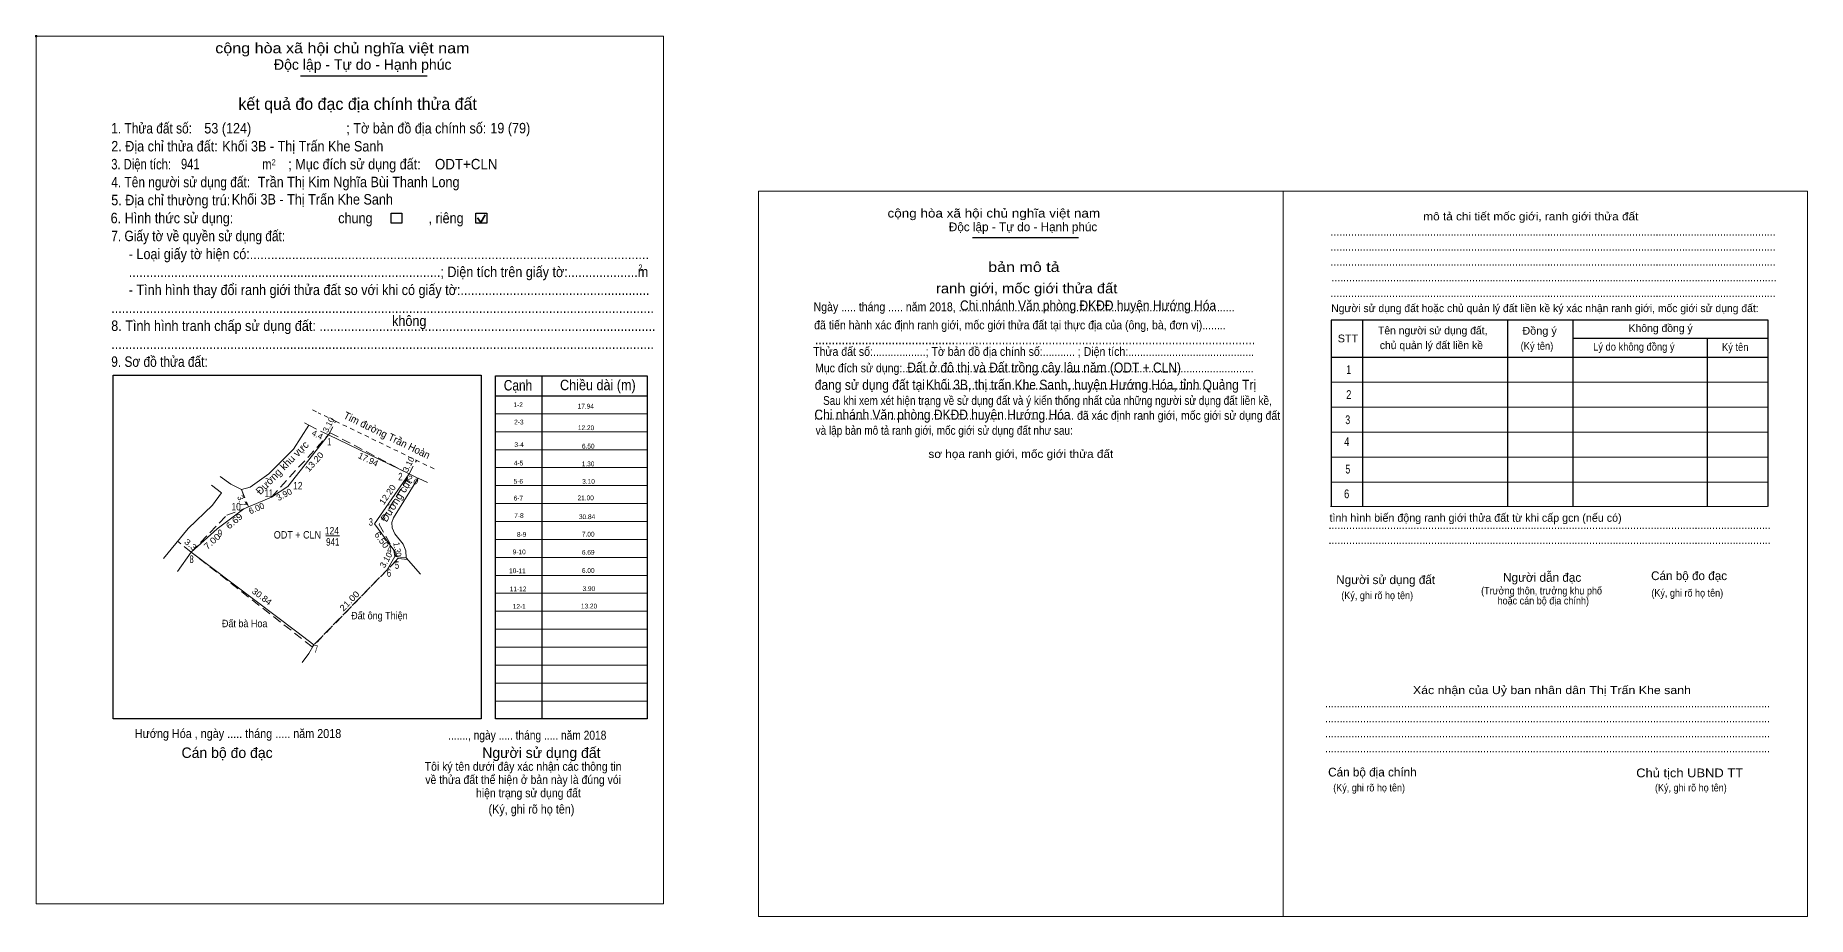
# Model space of a CAD drawing. Header units: metres. Extents: x 551107 to 552438, y 1839251 to 1839432.
# Drawn here: x 552082.5 to 552437.9, y 1839255.4 to 1839432.1 of the extents above; entities that cross this region are included whole.
import ezdxf
from ezdxf.enums import TextEntityAlignment as Align

# ---------------------------------------------------------------- set-up
doc = ezdxf.new("R2010")
doc.units = ezdxf.units.M
doc.header["$LTSCALE"] = 0.6
doc.header["$PDMODE"] = 32
doc.header["$PDSIZE"] = 0.3
for name, pattern in [('DOTTED', [1.5, 0.3, -1.2]), ('MEDIUM_DASHED', [4.5, 3, -1.5]), ('SHORT_DASHED', [2.7, 1.5, -1.2])]:
    doc.linetypes.add(name, pattern=pattern)
for name, color, linetype, lineweight in [('1', 7, 'DOTTED', 13), ('10', 7, 'Continuous', 13), ('6', 7, 'Continuous', 13), ('7', 7, 'Continuous', 13)]:
    doc.layers.add(name, color=color, linetype=linetype, lineweight=lineweight)
doc.layers.add('25', color=7, linetype='Continuous')
doc.layers.add('30', color=7, linetype='Continuous')

msp = doc.modelspace()

# ---------------------------------------------------------------- linework, layer by layer
at = {"layer": '10', "linetype": 'SHORT_DASHED'}
for p, q in [((552138.08, 1839357.08), (552139.18, 1839356.49)), ((552142.64, 1839354.81), (552139.18, 1839356.49)), ((552162.44, 1839345.21), (552142.64, 1839354.81))]:
    msp.add_line(p, q, dxfattribs=at)
at = {"layer": '10'}
for p, q in [((552136.47, 1839354.44), (552137.34, 1839353.97)), ((552157.42, 1839344.2), (552141.28, 1839352.02)), ((552117.81, 1839341.93), (552119.82, 1839340.39)), ((552121.65, 1839342.18), (552119.55, 1839343.68)), ((552129.86, 1839344.77), (552129.32, 1839344.22)), ((552159.24, 1839343.36), (552161.08, 1839342.46)), ((552124.27, 1839337.24), (552129.8, 1839339.57)), ((552140.72, 1839331.8), (552143.45, 1839331.8)), ((552113.72, 1839328.53), (552110.96, 1839324.66)), ((552154.54, 1839327.66), (552152.99, 1839324.98)), ((552154.54, 1839327.66), (552156.84, 1839327.36)), ((552156.84, 1839327.36), (552159.74, 1839324.09)), ((552137.3, 1839308.21), (552138.33, 1839309.94)), ((552135.96, 1839306.39), (552137.3, 1839308.21))]:
    msp.add_line(p, q, dxfattribs=at)
at = {"layer": '10', "linetype": 'MEDIUM_DASHED'}
for p, q in [((552141.28, 1839352.02), (552137.34, 1839353.97)), ((552141.28, 1839352.02), (552142.69, 1839354.79)), ((552129.8, 1839339.57), (552141.61, 1839352.45)), ((552141.61, 1839352.45), (552157.42, 1839344.2)), ((552157.42, 1839344.2), (552158.88, 1839346.93)), ((552157.42, 1839344.2), (552159.24, 1839343.36)), ((552123.78, 1839341.11), (552124.93, 1839338.01)), ((552123.78, 1839341.11), (552125.21, 1839337.63)), ((552113.72, 1839328.53), (552120.87, 1839335.92)), ((552113.72, 1839328.53), (552120.87, 1839335.92)), ((552113.72, 1839328.53), (552111, 1839330.72)), ((552154.8, 1839326.81), (552138.33, 1839309.94)), ((552157.11, 1839327.08), (552155.26, 1839327.29))]:
    msp.add_line(p, q, dxfattribs=at)
at = {"layer": '10'}
for points in [[(552137.34, 1839353.97), (552134.23, 1839349.2), (552129.86, 1839344.77)], [(552129.8, 1839339.57), (552133.07, 1839341.69), (552141.28, 1839352.02)], [(552121.65, 1839342.18), (552123.78, 1839341.11), (552125.57, 1839341.57), (552129.32, 1839344.22)], [(552157.42, 1839344.2), (552150.48, 1839334.17), (552154.34, 1839328.94), (552154.54, 1839327.66)], [(552156.84, 1839327.36), (552156.74, 1839328.8), (552156.25, 1839330.11), (552154.57, 1839332.21), (552154.04, 1839333.37), (552153.94, 1839334.45), (552154.26, 1839335.41), (552158.79, 1839342.61), (552159.24, 1839343.36)], [(552108.14, 1839327.26), (552113.11, 1839333.26), (552118.02, 1839337.93), (552119.82, 1839340.39)], [(552113.72, 1839328.53), (552118.93, 1839333.21), (552124.27, 1839337.24)], [(552113.72, 1839328.53), (552134.9, 1839312.53), (552138.33, 1839309.94)]]:
    msp.add_lwpolyline(points, dxfattribs=at)
at = {"layer": '10', "linetype": 'MEDIUM_DASHED'}
for points in [[(552157.15, 1839343.48), (552151.41, 1839334.09), (552155.26, 1839327.29)], [(552113.72, 1839328.53), (552120.87, 1839335.92), (552124.27, 1839337.24)], [(552155.26, 1839327.29), (552138, 1839309.52), (552113.72, 1839328.53)]]:
    msp.add_lwpolyline(points, dxfattribs=at)
at = {"layer": '7', "lineweight": 25}
for p, q in [((552135.63, 1839424.01), (552161.07, 1839424.01)), ((552270.42, 1839391.62), (552291.69, 1839391.62)), ((552348.64, 1839375.07), (552348.64, 1839337.71)), ((552377.66, 1839374.92), (552377.66, 1839337.71)), ((552390.76, 1839374.92), (552390.76, 1839337.71)), ((552390.76, 1839371.45), (552429.99, 1839371.45)), ((552417.7, 1839371.45), (552417.7, 1839337.71)), ((552342.34, 1839367.64), (552429.99, 1839367.64)), ((552184.05, 1839363.89), (552184.05, 1839295.07)), ((552174.75, 1839359.87), (552205.17, 1839359.87))]:
    msp.add_line(p, q, dxfattribs=at)
at = {"layer": '7', "lineweight": 35}
for p, q in [((552171.11, 1839395.57), (552171.83, 1839394.64)), ((552171.83, 1839394.64), (552172.7, 1839396.2))]:
    msp.add_line(p, q, dxfattribs=at)
at = {"layer": '7'}
for p, q in [((552342.34, 1839362.63), (552429.99, 1839362.63)), ((552174.75, 1839356.27), (552205.17, 1839356.27)), ((552342.34, 1839357.61), (552429.99, 1839357.61)), ((552174.75, 1839352.67), (552205.17, 1839352.67)), ((552342.34, 1839352.59), (552429.99, 1839352.59)), ((552174.75, 1839349.07), (552205.17, 1839349.07)), ((552174.75, 1839345.47), (552205.17, 1839345.47)), ((552342.34, 1839347.57), (552429.99, 1839347.57)), ((552174.75, 1839341.87), (552205.17, 1839341.87)), ((552342.34, 1839342.56), (552429.99, 1839342.56)), ((552174.75, 1839338.27), (552205.17, 1839338.27)), ((552342.19, 1839337.71), (552429.84, 1839337.71)), ((552174.75, 1839334.67), (552205.17, 1839334.67)), ((552174.75, 1839331.07), (552205.17, 1839331.07)), ((552174.75, 1839327.47), (552205.17, 1839327.47)), ((552174.75, 1839323.87), (552205.17, 1839323.87)), ((552174.75, 1839320.27), (552205.17, 1839320.27)), ((552174.75, 1839316.67), (552205.17, 1839316.67)), ((552174.75, 1839313.07), (552205.17, 1839313.07)), ((552174.75, 1839309.47), (552205.17, 1839309.47)), ((552174.75, 1839305.87), (552205.17, 1839305.87)), ((552174.75, 1839302.27), (552205.17, 1839302.27)), ((552174.75, 1839298.67), (552205.17, 1839298.67))]:
    msp.add_line(p, q, dxfattribs=at)
for points in [[(552082.64, 1839431.99), (552208.44, 1839431.99), (552208.44, 1839257.99), (552082.64, 1839257.99)], [(552227.49, 1839400.94), (552332.67, 1839400.94), (552332.67, 1839255.46), (552227.49, 1839255.46)], [(552332.67, 1839400.94), (552437.86, 1839400.94), (552437.86, 1839255.45), (552332.67, 1839255.45)], [(552332.68, 1839400.94), (552437.86, 1839400.94), (552437.86, 1839255.45), (552332.68, 1839255.45)]]:
    msp.add_lwpolyline(points, close=True, dxfattribs=at)
at = {"layer": '7', "lineweight": 25}
for points in [[(552153.83, 1839396.5), (552155.99, 1839396.5), (552155.99, 1839394.49), (552153.83, 1839394.49)], [(552170.83, 1839396.5), (552172.99, 1839396.5), (552172.99, 1839394.49), (552170.83, 1839394.49)], [(552098.07, 1839364.01), (552171.87, 1839364.01), (552171.87, 1839295.07), (552098.07, 1839295.07)], [(552174.75, 1839363.89), (552205.17, 1839363.89), (552205.17, 1839295.07), (552174.75, 1839295.07)]]:
    msp.add_lwpolyline(points, close=True, dxfattribs=at)
msp.add_lwpolyline([(552429.99, 1839337.71), (552429.99, 1839375.07), (552342.34, 1839375.07), (552342.34, 1839337.71)], dxfattribs=at)
at = {"layer": '7'}
msp.add_point((552082.64, 1839431.99), dxfattribs=at)

# ---------------------------------------------------------------- texts
at = {"layer": '1', "width": 0.9}
msp.add_text('Hướng Hóa , ngày ..... tháng ..... năm 2018', height=1.8, dxfattribs=at).set_placement((552102.41, 1839291.25))
at = {"layer": '10'}
for s, height, rotation, width, p in [('Tim đường Trần Hoàn', 1.5, 334.134, 0.95, (552152.6528, 1839351.2977)), ('13.20', 1.25, 47.916, 1.1, (552138.8749, 1839346.2161)), ('12.20', 1.25, 55.32, 1.05, (552153.5996, 1839339.7194)), ('6.69', 1.25, 40.958, 1.15, (552122.7703, 1839334.2675)), ('7.00', 1.25, 41.932, 1.15, (552118.3423, 1839330.2236)), ('6.50', 1.25, 306.429, 1.1, (552151.4199, 1839330.5961)), ('3.3', 1.2, 321.161, 1.15, (552113.2137, 1839329.5694)), ('1.30', 1.25, 278.881, 0.9, (552154.4718, 1839328.9765)), ('30.84', 1.25, 322.932, 1.05, (552127.5233, 1839319.1126)), ('21.00', 1.25, 45.733, 1.15, (552145.91, 1839318.2838))]:
    msp.add_text(s, height=height, rotation=rotation, dxfattribs=dict(at, width=width)).set_placement(p, align=Align.CENTER)
for s, height, rotation, p in [('4.4', 1.2, 333.668, (552138.7639, 1839351.5438)), ('3.10', 1.199, 63.023, (552141.8023, 1839353.778)), ('Đường khu vực', 1.5, 45.391, (552132.5034, 1839344.9083)), ('17.94', 1.25, 334.149, (552148.9575, 1839346.5458)), ('3.10', 1.199, 63.023, (552157.8523, 1839345.868)), ('Đường cụt', 1.5, 57.823, (552155.4347, 1839338.4856)), ('2.0', 1.2, 333.668, (552157.9139, 1839342.4538)), ('3.7', 1.2, 292.339, (552123.3287, 1839338.578)), ('6.00', 1.25, 23.47, (552127.0661, 1839336.7369)), ('3.90', 1.25, 28.304, (552132.6637, 1839339.5159)), ('3.10', 1.25, 59.957, (552153.3261, 1839326.6421))]:
    msp.add_text(s, height=height, rotation=rotation, dxfattribs=at).set_placement(p, align=Align.CENTER)
for s, width, p in [('1', 0.65, (552141.405, 1839349.93)), ('12', 0.85, (552135.105, 1839341.11)), ('2', 0.8, (552155.675, 1839342.92)), ('10', 0.85, (552122.73, 1839336.9)), ('11', 0.75, (552129.305, 1839339.63)), ('3', 0.75, (552149.75, 1839333.83)), ('9', 0.8, (552119.47, 1839331.55)), ('ODT + CLN ', 0.9, (552135.28, 1839331.25)), ('124', 0.85, (552141.945, 1839332.08)), ('941', 0.8, (552142.11, 1839329.83)), ('8', 0.75, (552113.805, 1839326.36)), ('4', 0.8, (552153.46, 1839328.34)), ('6', 0.8, (552153.385, 1839323.59)), ('5', 0.75, (552155.01, 1839325.17)), ('Đất bà Hoa', 0.9, (552124.445, 1839313.47)), ('Đất ông Thiện', 0.9, (552151.465, 1839315.05)), ('7', 0.75, (552138.775, 1839308.36))]:
    msp.add_text(s, height=1.5, dxfattribs=dict(at, width=width)).set_placement(p, align=Align.CENTER)
at = {"layer": '25', "width": 0.9}
for s, p in [('Chi nhánh Văn phòng ĐKĐĐ huyện Hướng Hóa', (552267.9, 1839377)), ('Đất ở đô thị và Đất trồng cây lâu năm (ODT + CLN)', (552257.32, 1839364.54)), ('Chi nhánh Văn phòng ĐKĐĐ huyện Hướng Hóa', (552238.7, 1839355.1))]:
    msp.add_text(s, height=2, dxfattribs=at).set_placement(p)
at = {"layer": '30'}
for s, height, width, p in [('1-2', 0.9599, 0.85, (552180.24, 1839357.61)), ('17.94', 0.96, 0.85, (552194.49, 1839357.31)), ('2-3', 0.9599, 0.85, (552180.38, 1839354.13)), ('12.20', 0.96, 0.85, (552194.54, 1839352.99)), ('3-4', 0.9599, 0.9, (552180.43, 1839349.61)), ('6.50', 0.96, 0.85, (552194.62, 1839349.3)), ('4-5', 0.9599, 0.85, (552180.31, 1839345.91)), ('1.30', 0.96, 0.85, (552194.58, 1839345.75)), ('5-6', 0.96, 0.85, (552180.27, 1839342.25)), ('3.10', 0.96, 0.85, (552194.67, 1839342.23)), ('6-7', 0.96, 0.85, (552180.27, 1839338.88)), ('21.00', 0.96, 0.85, (552194.47, 1839338.93)), ('7-8', 0.96, 0.85, (552180.4, 1839335.38)), ('30.84', 0.96, 0.85, (552194.74, 1839335.15)), ('8-9', 0.96, 0.85, (552180.94, 1839331.6)), ('7.00', 0.96, 0.85, (552194.61, 1839331.65)), ('9-10', 0.96, 0.85, (552180.81, 1839328.09)), ('6.69', 0.96, 0.85, (552194.61, 1839328.01)), ('10-11', 0.96, 0.85, (552180.81, 1839324.31)), ('6.00', 0.96, 0.85, (552194.61, 1839324.37)), ('11-12', 0.96, 0.85, (552180.95, 1839320.67)), ('3.90', 0.96, 0.85, (552194.74, 1839320.73)), ('12-1', 0.96, 0.85, (552180.82, 1839317.16)), ('13.20', 0.96, 0.85, (552195.14, 1839317.23))]:
    msp.add_text(s, height=height, dxfattribs=dict(at, width=width)).set_placement(p, align=Align.RIGHT)
at = {"layer": '6'}
for s, width, p in [('ODT+CLN', 0.95, (552162.61, 1839405.28)), ('Trần Thị Kim Nghĩa Bùi Thanh Long', 0.9, (552127.07, 1839401.71))]:
    msp.add_text(s, height=2.1, dxfattribs=dict(at, width=width)).set_placement(p)
at = {"layer": '7'}
for s, height, width, p in [('cộng hòa xã hội chủ nghĩa việt nam', 2.1, 1.15, (552118.55, 1839428.56)), ('1. Thửa đất số:', 2.1, 0.85, (552097.69, 1839412.48)), ('53 (124)', 2.1, 0.9, (552116.35, 1839412.48)), ('; Tờ bản đồ địa chính số:', 2.1, 0.9, (552144.83, 1839412.48)), ('19 (79)', 2.1, 0.9, (552173.71, 1839412.51)), ('2. Địa chỉ thửa đất:', 2.1, 0.9, (552097.69, 1839408.88)), ('Khối 3B - Thị Trấn Khe Sanh', 2.1, 0.9, (552119.95, 1839408.88)), ('3. Diện tích:', 2.1, 0.8, (552097.69, 1839405.28)), ('941', 2.1, 0.8, (552111.67, 1839405.31)), ('m', 2.1, 0.8, (552127.97, 1839405.28)), ('2', 1.2, 0.8, (552129.85, 1839406.12)), ('; Mục đích sử dụng đất:', 2.1, 0.9, (552133.19, 1839405.28)), ('4. Tên người sử dụng đất:', 2.1, 0.85, (552097.69, 1839401.68)), ('5. Địa chỉ thường trú:', 2.1, 0.9, (552097.69, 1839398.08)), ('Khối 3B - Thị Trấn Khe Sanh', 2.1, 0.9, (552121.86, 1839398.23)), ('6. Hình thức sử dụng:', 2.1, 0.9, (552097.57, 1839394.48)), ('chung                , riêng', 2.1, 0.9, (552143.21, 1839394.48)), ('cộng hòa xã hội chủ nghĩa việt nam', 1.756, 1.15, (552253.36, 1839395.62)), ('7. Giấy tờ về quyền sử dụng đất:', 2.1, 0.85, (552097.69, 1839390.88)), ('........................................................................................................................................................', 1.756, 0.9, (552342.2, 1839391.96)), ('     - Loại giấy tờ hiện có:..................................................................................................................', 2.1, 0.9, (552097.69, 1839387.28)), ('........................................................................................................................................................', 1.756, 0.9, (552342.2, 1839388.96)), ('     .........................................................................................; Diện tích trên giấy tờ:....................m', 2.1, 0.9, (552097.69, 1839383.68)), ('2', 1.2, 0.8, (552203.41, 1839385)), ('........................................................................................................................................................', 1.756, 0.9, (552342.2, 1839385.94)), ('     - Tình hình thay đổi ranh giới thửa đất so với khi có giấy tờ:......................................................', 2.1, 0.9, (552097.69, 1839380.08)), ('........................................................................................................................................................', 1.756, 0.9, (552342.39, 1839382.82)), ('Ngày ..... tháng ..... năm 2018, ..............................................................................................', 1.76, 0.9, (552238.54, 1839376.84)), ('........................................................................................................................................................', 1.756, 0.9, (552342.2, 1839379.7)), ('8. Tình hình tranh chấp sử dụng đất: ................................................................................................', 2.1, 0.9, (552097.69, 1839372.88)), ('...........................................................................................................................................................', 2.1, 0.9, (552097.69, 1839376.48)), ('không', 2.1, 0.9, (552154.01, 1839373.87)), (' đã tiến hành xác định ranh giới, mốc giới thửa đất tại thực địa của (ông, bà, đơn vị)........', 1.756, 0.9, (552238.06, 1839373.2)), ('Đồng ý', 1.555, 1.05, (552380.66, 1839372.14)), ('....................................................................................................................................', 2, 0.9, (552238.82, 1839370.2)), ('STT', 1.555, 1.05, (552343.64, 1839370.6)), ('(Ký tên)', 1.555, 0.9, (552380.32, 1839369.1)), ('Lý do không đồng ý', 1.555, 0.9, (552394.86, 1839368.94)), ('Ký tên', 1.555, 0.9, (552420.7, 1839368.88)), ('9. Sơ đồ thửa đất:', 2.1, 0.85, (552097.69, 1839365.68)), ('...........................................................................................................................................................', 2.1, 0.9, (552097.69, 1839369.28)), ('Thửa đất số:..................; Tờ bản đồ địa chính số:........... ; Diện tích:...........................................', 1.756, 0.9, (552238.45, 1839367.88)), ('Cạnh', 2.1, 0.85, (552176.41, 1839360.94)), ('Chiều dài (m)', 2.1, 0.9, (552187.69, 1839361)), ('đang sử dụng đất tại ......................................................................................', 2, 0.9, (552238.78, 1839361.08)), ('Mục đích sử dụng:........................................................................................................................', 1.756, 0.9, (552238.82, 1839364.58)), ('Khối 3B, thị trấn Khe Sanh, huyện Hướng Hóa, tỉnh Quảng Trị', 2, 0.9, (552261.06, 1839361.1)), ('Sau khi xem xét hiện trạng về sử dụng đất và ý kiến thống nhất của những người sử dụng đất liền kề,', 1.756, 0.85, (552240.44, 1839358.06)), ('......................................................................................... đã xác định ranh giới, mốc giới sử dụng đất', 1.752, 0.9, (552238.64, 1839355.06)), (' và lập bản mô tả ranh giới, mốc giới sử dụng đất như sau:', 1.756, 0.85, (552238.4, 1839352.06)), ('.......................................................................................................................................................', 1.756, 0.9, (552341.8, 1839333.18)), ('.......................................................................................................................................................', 1.756, 0.9, (552341.8, 1839330.16)), ('(Ký, ghi rõ họ tên)', 1.505, 0.9, (552344.36, 1839319.1)), ('(Ký, ghi rõ họ tên)', 1.505, 0.9, (552406.54, 1839319.6)), ('........................................................................................................................................................', 1.756, 0.9, (552341.08, 1839297.42)), ('......., ngày ..... tháng ..... năm 2018', 1.8, 0.85, (552165.25, 1839290.92)), ('........................................................................................................................................................', 1.756, 0.9, (552341.08, 1839294.4)), ('........................................................................................................................................................', 1.756, 0.9, (552341.08, 1839291.4)), ('........................................................................................................................................................', 1.756, 0.9, (552341.08, 1839288.4)), ('Chủ tịch UBND TT', 1.76, 1.1, (552403.5, 1839283.38)), ('(Ký, ghi rõ họ tên)', 1.505, 0.9, (552342.74, 1839280.54)), ('(Ký, ghi rõ họ tên)', 1.505, 0.9, (552407.26, 1839280.54)), ('(Ký, ghi rõ họ tên)', 1.8, 0.9, (552173.35, 1839276.1))]:
    msp.add_text(s, height=height, dxfattribs=dict(at, width=width)).set_placement(p)
for s, height, p in [('Độc lập - Tự do - Hạnh phúc', 2.1, (552130.33, 1839425.26)), ('Độc lập - Tự do - Hạnh phúc', 1.756, (552265.66, 1839392.88)), ('Người sử dụng đất hoặc chủ quản lý đất liền kề ký xác nhận ranh giới, mốc giới sử dụng đất:', 1.555, (552342.34, 1839376.66)), ('Tên người sử dụng đất,', 1.555, (552351.72, 1839372.2)), ('Không đồng ý', 1.555, (552401.98, 1839372.66)), ('chủ quản lý đất liền kề', 1.555, (552352.08, 1839369.24)), ('tình hình biến động ranh giới thửa đất từ khi cấp gcn (nếu có)', 1.605, (552342, 1839334.62)), ('Người sử dụng đất', 1.756, (552343.34, 1839322.12)), ('Người dẫn đạc', 1.76, (552376.8, 1839322.58)), ('Cán bộ đo đạc', 1.752, (552406.48, 1839322.92)), ('Cán bộ đo đạc', 2.1, (552111.79, 1839287.26)), ('Người sử dụng đất', 2.1, (552172.09, 1839287.26)), ('Cán bộ địa chính', 1.756, (552341.72, 1839283.54))]:
    msp.add_text(s, height=height, dxfattribs=at).set_placement(p)
msp.add_text('kết quả đo đạc địa chính thửa đất', height=2.4, dxfattribs=at).set_placement((552147.105, 1839417.22), align=Align.CENTER)
for s, height, width, p in [('mô tả chi tiết mốc giới, ranh giới thửa đất', 1.605, 1.1, (552382.37, 1839395.06)), ('bản mô tả', 2.007, 1.2, (552280.71, 1839384.7)), ('ranh giới, mốc giới thửa đất', 2.007, 1.1, (552281.27, 1839380.42)), ('1', 1.756, 0.7, (552345.845, 1839364.24)), ('2', 1.756, 0.8, (552345.855, 1839359.24)), ('3', 1.756, 0.75, (552345.655, 1839354.2)), ('sơ họa ranh giới, mốc giới thửa đất', 1.605, 1.1, (552280.095, 1839347.42)), ('4', 1.756, 0.8, (552345.46, 1839349.82)), ('5', 1.756, 0.75, (552345.665, 1839344.3)), ('6', 1.756, 0.8, (552345.435, 1839339.34)), ('(Trưởng thôn, trưởng khu phố', 1.505, 0.9, (552384.52, 1839320.04)), ('hoặc cán bộ địa chính)', 1.505, 0.9, (552384.86, 1839318.04)), ('Xác nhận của Uỷ ban nhân dân Thị Trấn Khe sanh', 1.61, 1.15, (552386.6, 1839300.06)), ('Tôi ký tên dưới đây xác nhận các thông tin', 1.735, 0.9, (552180.29, 1839284.68)), ('về thửa đất thể hiện ở bản này là đúng vói', 1.735, 0.9, (552180.285, 1839282.04)), ('hiện trạng sử dụng đất', 1.735, 0.9, (552181.35, 1839279.37))]:
    msp.add_text(s, height=height, dxfattribs=dict(at, width=width)).set_placement(p, align=Align.CENTER)

doc.saveas('drawing.dxf')
